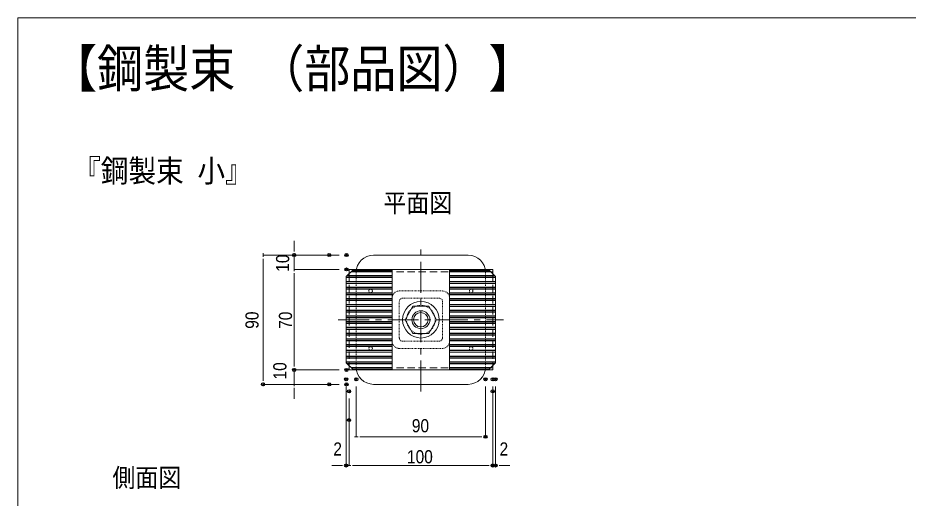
# Model space of a CAD drawing. Units: millimetres, scale not verified. Extents: x -849 to 851, y -136 to 149.
# Drawn here: x 226.2 to 350.2, y 69.6 to 136.5 of the extents above; entities that cross this region are included whole.
import ezdxf
from ezdxf.enums import TextEntityAlignment as Align

# ---------------------------------------------------------------- set-up
doc = ezdxf.new("R2010")
doc.units = ezdxf.units.MM
doc.header["$LTSCALE"] = 0.86
doc.header["$PDMODE"] = 32
doc.header["$PDSIZE"] = 0.43
doc.linetypes.add('CHAIN1', pattern=[8, 5, -1, 1, -1])
doc.linetypes.add('DASHED1', pattern=[1.8, 1.2, -0.6])
for name, color, linetype, lineweight in [('0-0_一般', 4, 'Continuous', 9), ('0-2_0', 2, 'Continuous', 9), ('0-5_寸法', 7, 'Continuous', 9)]:
    doc.layers.add(name, color=color, linetype=linetype, lineweight=lineweight)
doc.layers.add('0-3_DEFPOINTS', color=7, linetype='Continuous')
doc.styles.add('ＭＳ ゴシック', font='')
doc.styles.add('ＭＳ Ｐゴシック', font='')
doc.styles.get('ＭＳ ゴシック').set_extended_font_data('MS Gothic')
doc.styles.get('ＭＳ Ｐゴシック').set_extended_font_data('MS PGothic')

# ---------------------------------------------------------------- blocks, each defined once
blk = doc.blocks.new('グループ-178-1')
at = {"layer": '0-0_一般', "color": 2}
for radius in [63.75, 31.25]:
    blk.add_circle((15281.37, -44145.91), radius, dxfattribs=at)
blk = doc.blocks.new('グループ-179-1')
at = {"layer": '0-2_0', "color": 7}
blk.add_lwpolyline([(15253.94, -44098.41), (15226.52, -44145.91), (15253.94, -44193.41), (15308.79, -44193.41), (15336.22, -44145.91), (15308.79, -44098.41)], close=True, dxfattribs=at)
blk.add_circle((15281.18, -44145.91), 25.27, dxfattribs=at)
blk = doc.blocks.new('グループ-180-1')
at = {"layer": '0-2_0', "color": 7}
for p, q in [((15116.37, -43920.91), (15446.37, -43920.91)), ((15116.37, -44370.91), (15446.37, -44370.91))]:
    blk.add_line(p, q, dxfattribs=at)
at = {"layer": '0-2_0', "linetype": 'DASHED1'}
for p, q in [((15056.37, -43980.91), (15056.37, -44310.91)), ((15506.37, -43980.91), (15506.37, -44310.91)), ((15206.37, -44045.91), (15281.37, -44045.91)), ((15356.37, -44045.91), (15281.37, -44045.91)), ((15181.37, -44145.91), (15181.37, -44070.91)), ((15217.87, -44070.91), (15281.37, -44070.91)), ((15344.87, -44070.91), (15281.37, -44070.91)), ((15381.37, -44145.91), (15381.37, -44070.91)), ((15206.37, -44145.91), (15206.37, -44082.41)), ((15356.37, -44145.91), (15356.37, -44082.41)), ((15181.37, -44145.91), (15181.37, -44220.91)), ((15206.37, -44145.91), (15206.37, -44209.41)), ((15356.37, -44145.91), (15356.37, -44209.41)), ((15381.37, -44145.91), (15381.37, -44220.91)), ((15217.87, -44220.91), (15281.37, -44220.91)), ((15344.87, -44220.91), (15281.37, -44220.91)), ((15206.37, -44245.91), (15281.37, -44245.91)), ((15356.37, -44245.91), (15281.37, -44245.91))]:
    blk.add_line(p, q, dxfattribs=at)
blk.add_circle((15281.37, -44145.91), 50, dxfattribs=at)
at = {"layer": '0-2_0', "color": 7}
for centre, start, end in [((15116.37, -43980.91), 90, 180), ((15446.37, -43980.91), 0, 90), ((15116.37, -44310.91), 180, 270), ((15446.37, -44310.91), 270, 0)]:
    blk.add_arc(centre, 60, start, end, dxfattribs=at)
at = {"layer": '0-2_0', "linetype": 'DASHED1'}
for centre, radius, start, end in [((15206.37, -44070.91), 25, 90, 180), ((15356.37, -44070.91), 25, 0, 90), ((15217.87, -44082.41), 11.5, 90, 180), ((15344.87, -44082.41), 11.5, 0, 90), ((15206.37, -44220.91), 25, 180, 270), ((15217.87, -44209.41), 11.5, 180, 270), ((15344.87, -44209.41), 11.5, 270, 0), ((15356.37, -44220.91), 25, 270, 0)]:
    blk.add_arc(centre, radius, start, end, dxfattribs=at)
blk = doc.blocks.new('_DOT')
at = {"layer": '0-2_0', "color": 7}
for p, q in [((-2.5, 0), (-5, 0)), ((-1.25, 0), (1.25, 0))]:
    blk.add_line(p, q, dxfattribs=at)
blk = doc.blocks.new('グループ-181-1')
at = {"layer": '0-0_一般', "color": 7}
for p, q in [((15181.37, -43979.41), (15037.87, -43979.41)), ((15181.37, -43978.41), (15038.87, -43978.41)), ((15181.37, -43977.41), (15039.87, -43977.41)), ((15181.37, -43974.41), (15042.87, -43974.41)), ((15181.37, -43973.41), (15043.87, -43973.41)), ((15181.37, -43972.41), (15044.87, -43972.41)), ((15021.37, -43998.41), (15181.37, -43998.41)), ((15021.37, -43999.41), (15181.37, -43999.41)), ((15021.37, -44012.41), (15181.37, -44012.41)), ((15021.37, -44013.41), (15181.37, -44013.41)), ((15022.87, -43994.41), (15181.37, -43994.41)), ((15181.37, -43993.41), (15023.87, -43993.41)), ((15181.37, -43992.41), (15024.87, -43992.41)), ((15021.37, -44018.41), (15181.37, -44018.41)), ((15021.37, -44019.41), (15181.37, -44019.41)), ((15021.37, -44032.41), (15181.37, -44032.41)), ((15021.37, -44033.41), (15181.37, -44033.41)), ((15021.37, -44038.41), (15181.37, -44038.41)), ((15021.37, -44039.41), (15181.37, -44039.41)), ((15021.37, -44052.41), (15181.37, -44052.41)), ((15021.37, -44053.41), (15181.37, -44053.41)), ((15021.37, -44058.41), (15181.37, -44058.41)), ((15021.37, -44059.41), (15181.37, -44059.41)), ((15021.37, -44072.41), (15181.37, -44072.41)), ((15021.37, -44073.41), (15181.37, -44073.41)), ((15021.37, -44078.41), (15181.37, -44078.41)), ((15021.37, -44079.41), (15181.37, -44079.41)), ((15021.37, -44092.41), (15181.37, -44092.41)), ((15021.37, -44093.41), (15181.37, -44093.41)), ((15021.37, -44098.41), (15181.37, -44098.41)), ((15021.37, -44099.41), (15181.37, -44099.41)), ((15021.37, -44112.41), (15181.37, -44112.41)), ((15021.37, -44113.41), (15181.37, -44113.41)), ((15021.37, -44118.41), (15181.37, -44118.41)), ((15021.37, -44119.41), (15181.37, -44119.41)), ((15021.37, -44132.41), (15181.37, -44132.41)), ((15021.37, -44133.41), (15181.37, -44133.41)), ((15021.37, -44138.41), (15181.37, -44138.41)), ((15021.37, -44139.41), (15181.37, -44139.41)), ((15021.37, -44152.41), (15181.37, -44152.41)), ((15021.37, -44153.41), (15181.37, -44153.41)), ((15021.37, -44158.41), (15181.37, -44158.41)), ((15021.37, -44159.41), (15181.37, -44159.41)), ((15021.37, -44172.41), (15181.37, -44172.41)), ((15021.37, -44173.41), (15181.37, -44173.41)), ((15021.37, -44178.41), (15181.37, -44178.41)), ((15021.37, -44179.41), (15181.37, -44179.41)), ((15021.37, -44192.41), (15181.37, -44192.41)), ((15021.37, -44193.41), (15181.37, -44193.41)), ((15181.37, -44198.41), (15021.37, -44198.41)), ((15021.37, -44199.41), (15181.37, -44199.41)), ((15021.37, -44212.41), (15181.37, -44212.41)), ((15021.37, -44213.41), (15181.37, -44213.41)), ((15021.37, -44218.41), (15181.37, -44218.41)), ((15021.37, -44219.41), (15181.37, -44219.41)), ((15021.37, -44232.41), (15181.37, -44232.41)), ((15021.37, -44233.41), (15181.37, -44233.41)), ((15021.37, -44238.41), (15181.37, -44238.41)), ((15021.37, -44239.41), (15181.37, -44239.41)), ((15021.37, -44252.41), (15181.37, -44252.41)), ((15021.37, -44253.41), (15181.37, -44253.41)), ((15021.37, -44258.41), (15181.37, -44258.41)), ((15021.37, -44259.41), (15181.37, -44259.41)), ((15021.37, -44272.41), (15181.37, -44272.41)), ((15021.37, -44273.41), (15181.37, -44273.41)), ((15021.37, -44278.41), (15181.37, -44278.41)), ((15021.37, -44279.41), (15181.37, -44279.41)), ((15021.37, -44292.41), (15181.37, -44292.41)), ((15021.37, -44293.41), (15181.37, -44293.41)), ((15181.37, -44298.41), (15023.87, -44298.41)), ((15024.87, -44299.41), (15181.37, -44299.41)), ((15037.87, -44312.41), (15181.37, -44312.41)), ((15038.87, -44313.41), (15181.37, -44313.41)), ((15181.37, -44318.41), (15043.87, -44318.41)), ((15181.37, -44319.41), (15044.87, -44319.41))]:
    blk.add_line(p, q, dxfattribs=at)
blk.add_lwpolyline([(15021.37, -43995.91), (15021.37, -44295.91), (15046.37, -44320.91), (15181.37, -44320.91), (15181.37, -43970.91), (15046.37, -43970.91)], close=True, dxfattribs=at)
at = {"layer": '0-0_一般', "color": 7, "linetype": 'DASHED1'}
for centre in [(15106.37, -44045.91), (15106.37, -44245.91)]:
    blk.add_circle(centre, 6.24, dxfattribs=at)
blk = doc.blocks.new('グループ-182-1')
at = {"layer": '0-0_一般', "color": 7}
for p, q in [((15381.37, -43972.41), (15517.87, -43972.41)), ((15381.37, -43973.41), (15518.87, -43973.41)), ((15381.37, -43974.41), (15519.87, -43974.41)), ((15381.37, -43977.41), (15522.87, -43977.41)), ((15381.37, -43978.41), (15523.87, -43978.41)), ((15381.37, -43979.41), (15524.87, -43979.41)), ((15381.37, -43992.41), (15537.87, -43992.41)), ((15381.37, -43993.41), (15538.87, -43993.41)), ((15539.87, -43994.41), (15381.37, -43994.41)), ((15541.37, -43998.41), (15381.37, -43998.41)), ((15541.37, -43999.41), (15381.37, -43999.41)), ((15541.37, -44012.41), (15381.37, -44012.41)), ((15541.37, -44013.41), (15381.37, -44013.41)), ((15541.37, -44018.41), (15381.37, -44018.41)), ((15541.37, -44019.41), (15381.37, -44019.41)), ((15541.37, -44032.41), (15381.37, -44032.41)), ((15541.37, -44033.41), (15381.37, -44033.41)), ((15541.37, -44038.41), (15381.37, -44038.41)), ((15541.37, -44039.41), (15381.37, -44039.41)), ((15541.37, -44052.41), (15381.37, -44052.41)), ((15541.37, -44053.41), (15381.37, -44053.41)), ((15541.37, -44058.41), (15381.37, -44058.41)), ((15541.37, -44059.41), (15381.37, -44059.41)), ((15541.37, -44072.41), (15381.37, -44072.41)), ((15541.37, -44073.41), (15381.37, -44073.41)), ((15541.37, -44078.41), (15381.37, -44078.41)), ((15541.37, -44079.41), (15381.37, -44079.41)), ((15541.37, -44092.41), (15381.37, -44092.41)), ((15541.37, -44093.41), (15381.37, -44093.41)), ((15541.37, -44098.41), (15381.37, -44098.41)), ((15541.37, -44099.41), (15381.37, -44099.41)), ((15541.37, -44112.41), (15381.37, -44112.41)), ((15541.37, -44113.41), (15381.37, -44113.41)), ((15541.37, -44118.41), (15381.37, -44118.41)), ((15541.37, -44119.41), (15381.37, -44119.41)), ((15541.37, -44132.41), (15381.37, -44132.41)), ((15541.37, -44133.41), (15381.37, -44133.41)), ((15541.37, -44138.41), (15381.37, -44138.41)), ((15541.37, -44139.41), (15381.37, -44139.41)), ((15541.37, -44152.41), (15381.37, -44152.41)), ((15541.37, -44153.41), (15381.37, -44153.41)), ((15541.37, -44158.41), (15381.37, -44158.41)), ((15541.37, -44159.41), (15381.37, -44159.41)), ((15541.37, -44172.41), (15381.37, -44172.41)), ((15541.37, -44173.41), (15381.37, -44173.41)), ((15541.37, -44178.41), (15381.37, -44178.41)), ((15541.37, -44179.41), (15381.37, -44179.41)), ((15541.37, -44192.41), (15381.37, -44192.41)), ((15541.37, -44193.41), (15381.37, -44193.41)), ((15381.37, -44198.41), (15541.37, -44198.41)), ((15541.37, -44199.41), (15381.37, -44199.41)), ((15541.37, -44212.41), (15381.37, -44212.41)), ((15541.37, -44213.41), (15381.37, -44213.41)), ((15541.37, -44218.41), (15381.37, -44218.41)), ((15541.37, -44219.41), (15381.37, -44219.41)), ((15541.37, -44232.41), (15381.37, -44232.41)), ((15541.37, -44233.41), (15381.37, -44233.41)), ((15541.37, -44238.41), (15381.37, -44238.41)), ((15541.37, -44239.41), (15381.37, -44239.41)), ((15541.37, -44252.41), (15381.37, -44252.41)), ((15541.37, -44253.41), (15381.37, -44253.41)), ((15541.37, -44258.41), (15381.37, -44258.41)), ((15541.37, -44259.41), (15381.37, -44259.41)), ((15541.37, -44272.41), (15381.37, -44272.41)), ((15541.37, -44273.41), (15381.37, -44273.41)), ((15541.37, -44278.41), (15381.37, -44278.41)), ((15541.37, -44279.41), (15381.37, -44279.41)), ((15541.37, -44292.41), (15381.37, -44292.41)), ((15541.37, -44293.41), (15381.37, -44293.41)), ((15381.37, -44298.41), (15538.87, -44298.41)), ((15537.87, -44299.41), (15381.37, -44299.41)), ((15524.87, -44312.41), (15381.37, -44312.41)), ((15523.87, -44313.41), (15381.37, -44313.41)), ((15381.37, -44318.41), (15518.87, -44318.41)), ((15381.37, -44319.41), (15517.87, -44319.41))]:
    blk.add_line(p, q, dxfattribs=at)
blk.add_lwpolyline([(15541.37, -43995.91), (15541.37, -44295.91), (15516.37, -44320.91), (15381.37, -44320.91), (15381.37, -43970.91), (15516.37, -43970.91)], close=True, dxfattribs=at)
at = {"layer": '0-0_一般', "color": 7, "linetype": 'DASHED1'}
for centre in [(15456.37, -44045.91), (15456.37, -44245.91)]:
    blk.add_circle(centre, 6.24, dxfattribs=at)

msp = doc.modelspace()

# ---------------------------------------------------------------- linework, layer by layer
at = {"layer": '0-0_一般', "color": 7, "linetype": 'CHAIN1'}
for p, q in [((282.3603, 84.4563), (282.3603, 104.4563)), ((270.8603, 94.4563), (293.8603, 94.4563))]:
    msp.add_line(p, q, dxfattribs=at)
at = {"layer": '0-0_一般', "linetype": 'DASHED1'}
for p, q in [((292.3603, 101.1363), (272.3603, 101.1363)), ((272.3603, 100.8563), (272.3603, 88.0563)), ((292.3603, 100.8563), (292.3603, 88.0563)), ((292.3603, 87.7763), (272.3603, 87.7763))]:
    msp.add_line(p, q, dxfattribs=at)
at = {"layer": '0-0_一般', "color": 5}
msp.add_lwpolyline([(226.2302, 136.5), (626.2302, 136.5), (626.2302, -123.5), (226.2302, -123.5)], close=True, dxfattribs=at)
at = {"layer": '0-0_一般', "color": 7}
for points in [[(292.3603, 100.8563), (292.3603, 101.4563), (272.3603, 101.4563), (272.3603, 100.8563)], [(272.3603, 88.0563), (272.3603, 87.4563), (292.3603, 87.4563), (292.3603, 88.0563)]]:
    msp.add_lwpolyline(points, dxfattribs=at)
at = {"layer": '0-3_DEFPOINTS'}
for p in [(264.7183, 103.4563), (269.5967, 103.4563), (272.0007, 103.4563), (272.0007, 101.4563), (264.7183, 87.4563), (264.7183, 87.4563), (272.0007, 87.4563), (260.3829, 85.4563), (269.5967, 85.4563), (271.9603, 86.1564), (272.0007, 85.4563), (273.3603, 86.1564), (291.3603, 86.1564), (292.3603, 86.1564), (292.7603, 86.1564), (272.3603, 84.4744), (292.3603, 84.4744), (272.3603, 80.4744), (291.3603, 78.1564), (271.9603, 74.1564), (292.3603, 74.1564), (292.7603, 74.1564)]:
    msp.add_point(p, dxfattribs=at)
at = {"layer": '0-5_寸法'}
for p, q in [((264.7183, 104.4563), (264.7183, 105.4562)), ((268.5967, 103.4563), (260.3829, 103.4563)), ((271.0007, 103.4563), (264.7183, 103.4563)), ((264.7183, 101.4563), (264.7183, 103.4563)), ((260.3829, 102.4564), (260.3829, 86.4563)), ((271.0007, 101.4563), (264.7183, 101.4563)), ((271.0007, 101.4563), (264.7183, 101.4563)), ((264.7183, 100.4564), (264.7183, 88.4563)), ((264.7183, 100.4564), (264.7183, 99.4565)), ((264.7183, 88.4563), (264.7183, 89.4562)), ((271.0007, 87.4563), (264.7183, 87.4563)), ((271.0007, 87.4563), (264.7183, 87.4563)), ((264.7183, 85.4563), (264.7183, 87.4563)), ((268.5967, 85.4563), (260.3829, 85.4563)), ((271.0007, 85.4563), (264.7183, 85.4563)), ((264.7183, 84.4564), (264.7183, 83.4565)), ((271.9603, 85.1564), (271.9603, 74.1564)), ((273.3603, 85.1564), (273.3603, 78.1564)), ((291.3603, 85.1564), (291.3603, 78.1564)), ((292.3603, 85.1564), (292.3603, 74.1564)), ((292.7603, 85.1564), (292.7603, 74.1564)), ((272.3603, 83.4744), (272.3603, 74.1564)), ((292.3603, 83.4744), (292.3603, 74.1564)), ((272.3603, 79.4744), (272.3603, 74.1564)), ((274.3602, 78.1564), (290.3603, 78.1564)), ((270.9603, 74.1564), (269.9604, 74.1564)), ((272.3603, 74.1564), (271.9603, 74.1564)), ((273.3602, 74.1564), (274.3601, 74.1564)), ((273.3602, 74.1564), (291.3603, 74.1564)), ((291.3603, 74.1564), (290.3604, 74.1564)), ((292.3603, 74.1564), (292.7603, 74.1564)), ((293.7602, 74.1564), (294.7601, 74.1564))]:
    msp.add_line(p, q, dxfattribs=at)

# ---------------------------------------------------------------- block references
at = {"layer": '0-0_一般', "xscale": 0.04, "yscale": 0.04}
for name in ['グループ-180-1', 'グループ-181-1', 'グループ-182-1', 'グループ-178-1', 'グループ-179-1']:
    msp.add_blockref(name, (-328.8944, 1860.2927), dxfattribs=at)
at = {"layer": '0-5_寸法', "xscale": 0.1999878, "yscale": 0.1999878}
for p, rotation in [((264.7183, 103.4563), 270), ((260.3829, 103.4563), 90), ((264.7183, 101.4563), 90), ((264.7183, 101.4563), 90), ((264.7183, 87.4563), 270), ((264.7183, 87.4563), 270), ((260.3829, 85.4563), 270), ((264.7183, 85.4563), 90), ((273.3603, 78.1564), 180), ((272.3603, 74.1564), 180), ((272.3603, 74.1564), 180), ((292.7603, 74.1564), 180)]:
    msp.add_blockref('_DOT', p, dxfattribs=dict(at, rotation=rotation))
for p in [(291.3603, 78.1564), (271.9603, 74.1564), (292.3603, 74.1564), (292.3603, 74.1564)]:
    msp.add_blockref('_DOT', p, dxfattribs=at)

# ---------------------------------------------------------------- texts
at = {"layer": '0-0_一般', "color": 2, "style": 'ＭＳ ゴシック', "width": 0.9}
for s, height, p in [('【鋼製束 （部品図）】', 5.224, (230.8612, 125.2497)), ('『鋼製束 小』', 3.134, (233.9391, 112.6789))]:
    msp.add_text(s, height=height, dxfattribs=at).set_placement(p, align=Align.BOTTOM_LEFT)
at = {"layer": '0-0_一般', "color": 7, "style": 'ＭＳ ゴシック', "width": 0.9}
for s, p in [('平面図', (277.1399, 108.6399)), ('側面図', (239.4064, 70.3737))]:
    msp.add_text(s, height=2.603, dxfattribs=at).set_placement(p, align=Align.BOTTOM_LEFT)
at = {"layer": '0-5_寸法', "style": 'ＭＳ Ｐゴシック', "width": 0.9}
for s, p in [('10', (264.5682, 101.1351)), ('90', (260.3112, 93.1975)), ('70', (264.9681, 93.1827)), ('10', (264.1866, 86.1351))]:
    msp.add_text(s, height=1.833, rotation=90, dxfattribs=at).set_placement(p, align=Align.BOTTOM_LEFT)
for s, p in [('90', (281.1014, 78.2281)), ('2', (270.1656, 74.9881)), ('2', (293.3202, 74.9881)), ('100', (280.4217, 73.9065))]:
    msp.add_text(s, height=1.833, dxfattribs=at).set_placement(p, align=Align.BOTTOM_LEFT)

doc.saveas('drawing.dxf')
